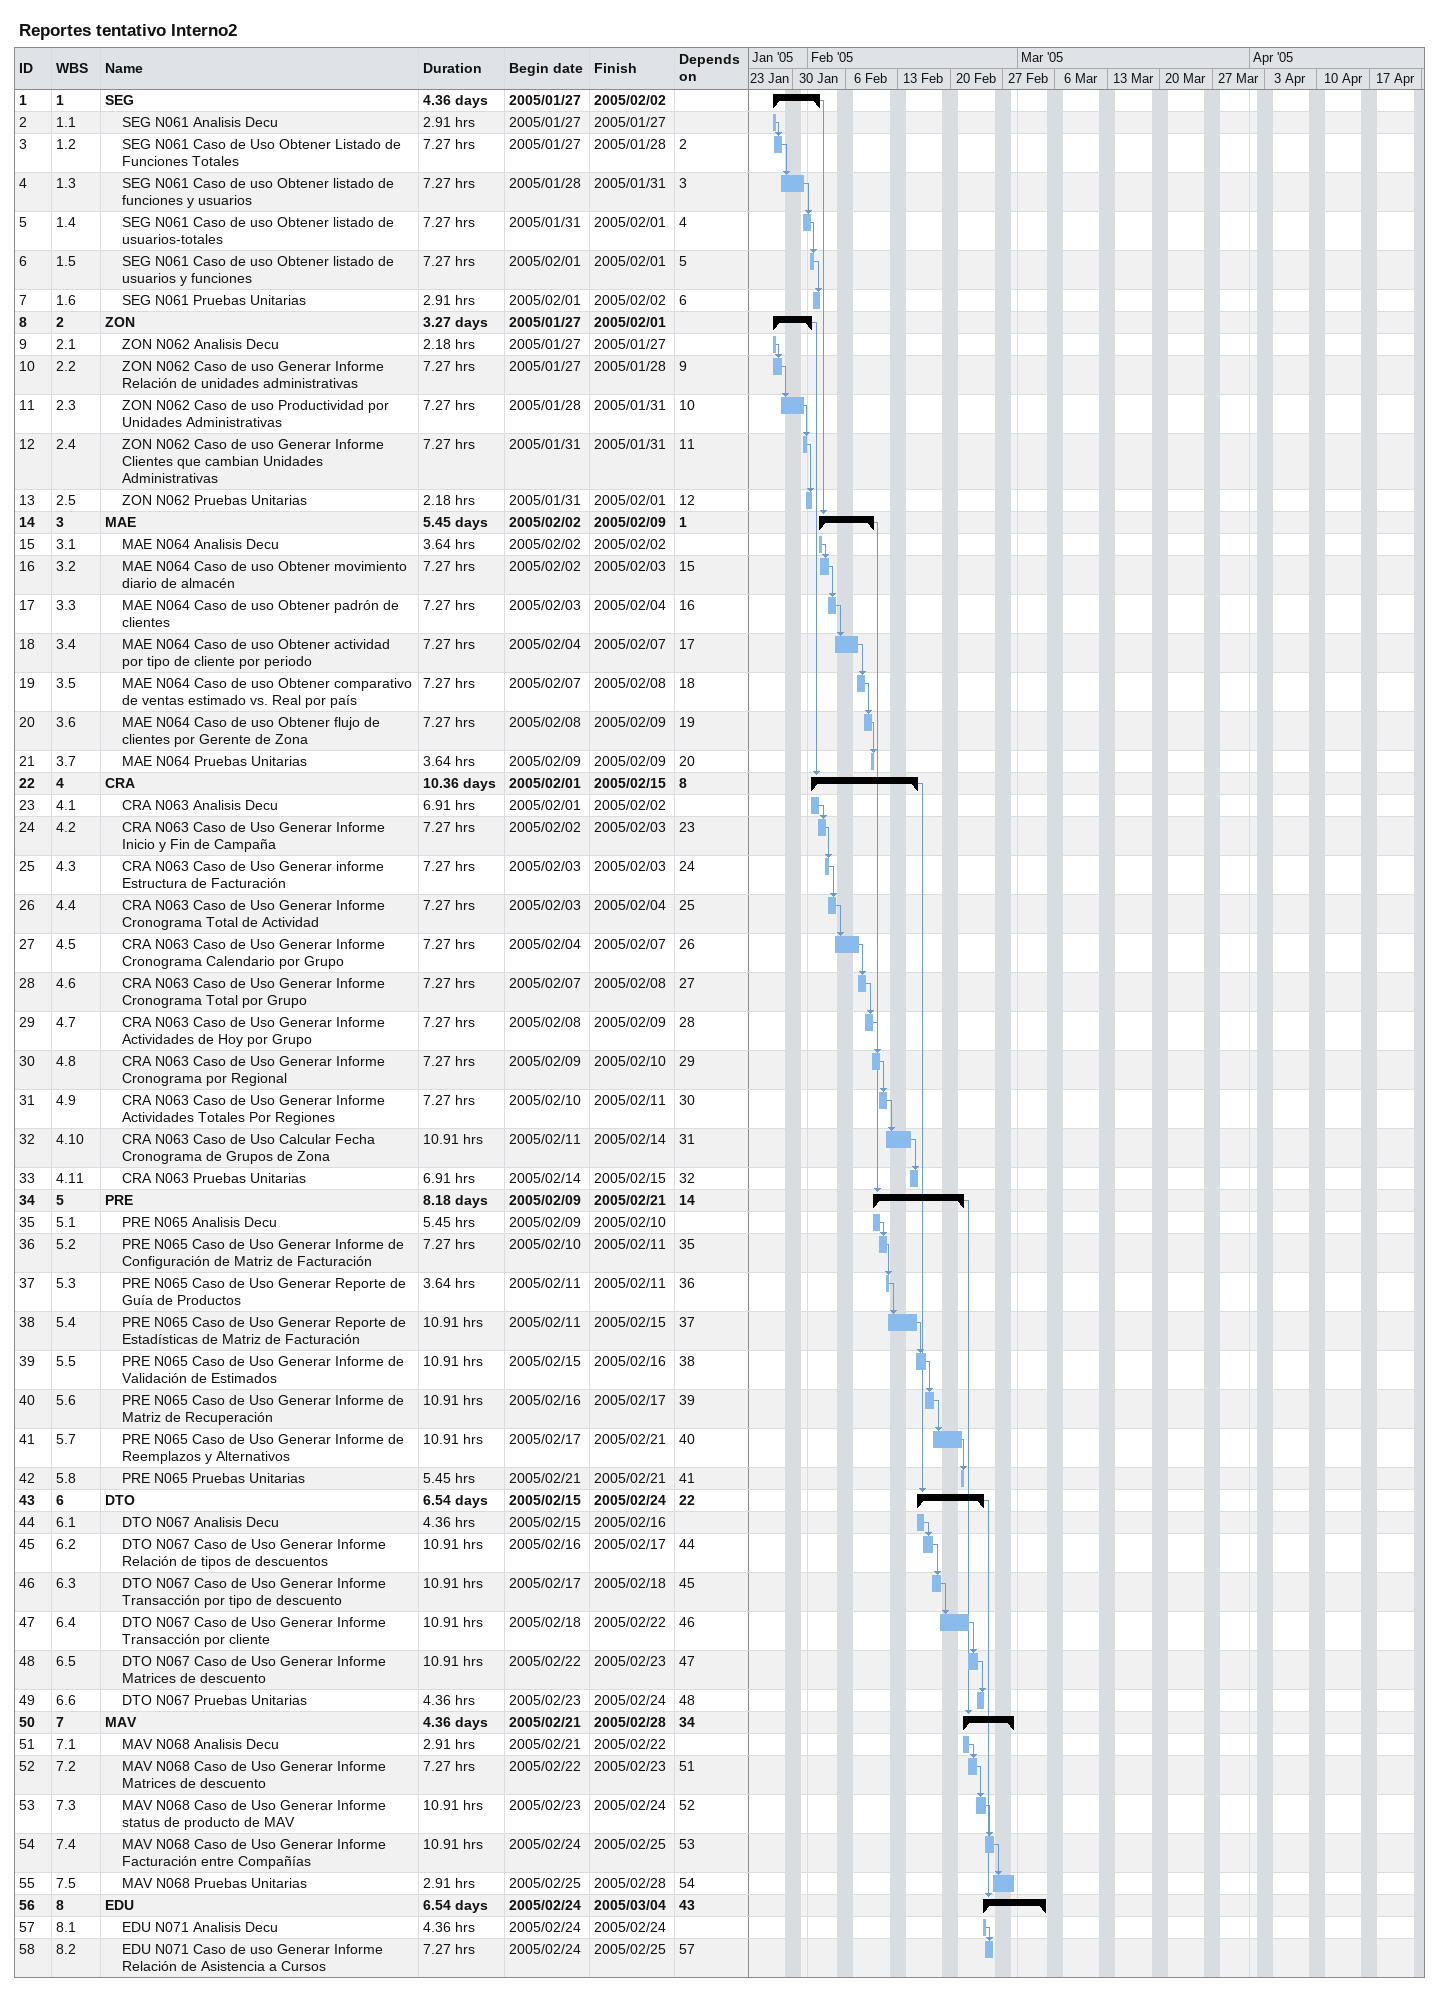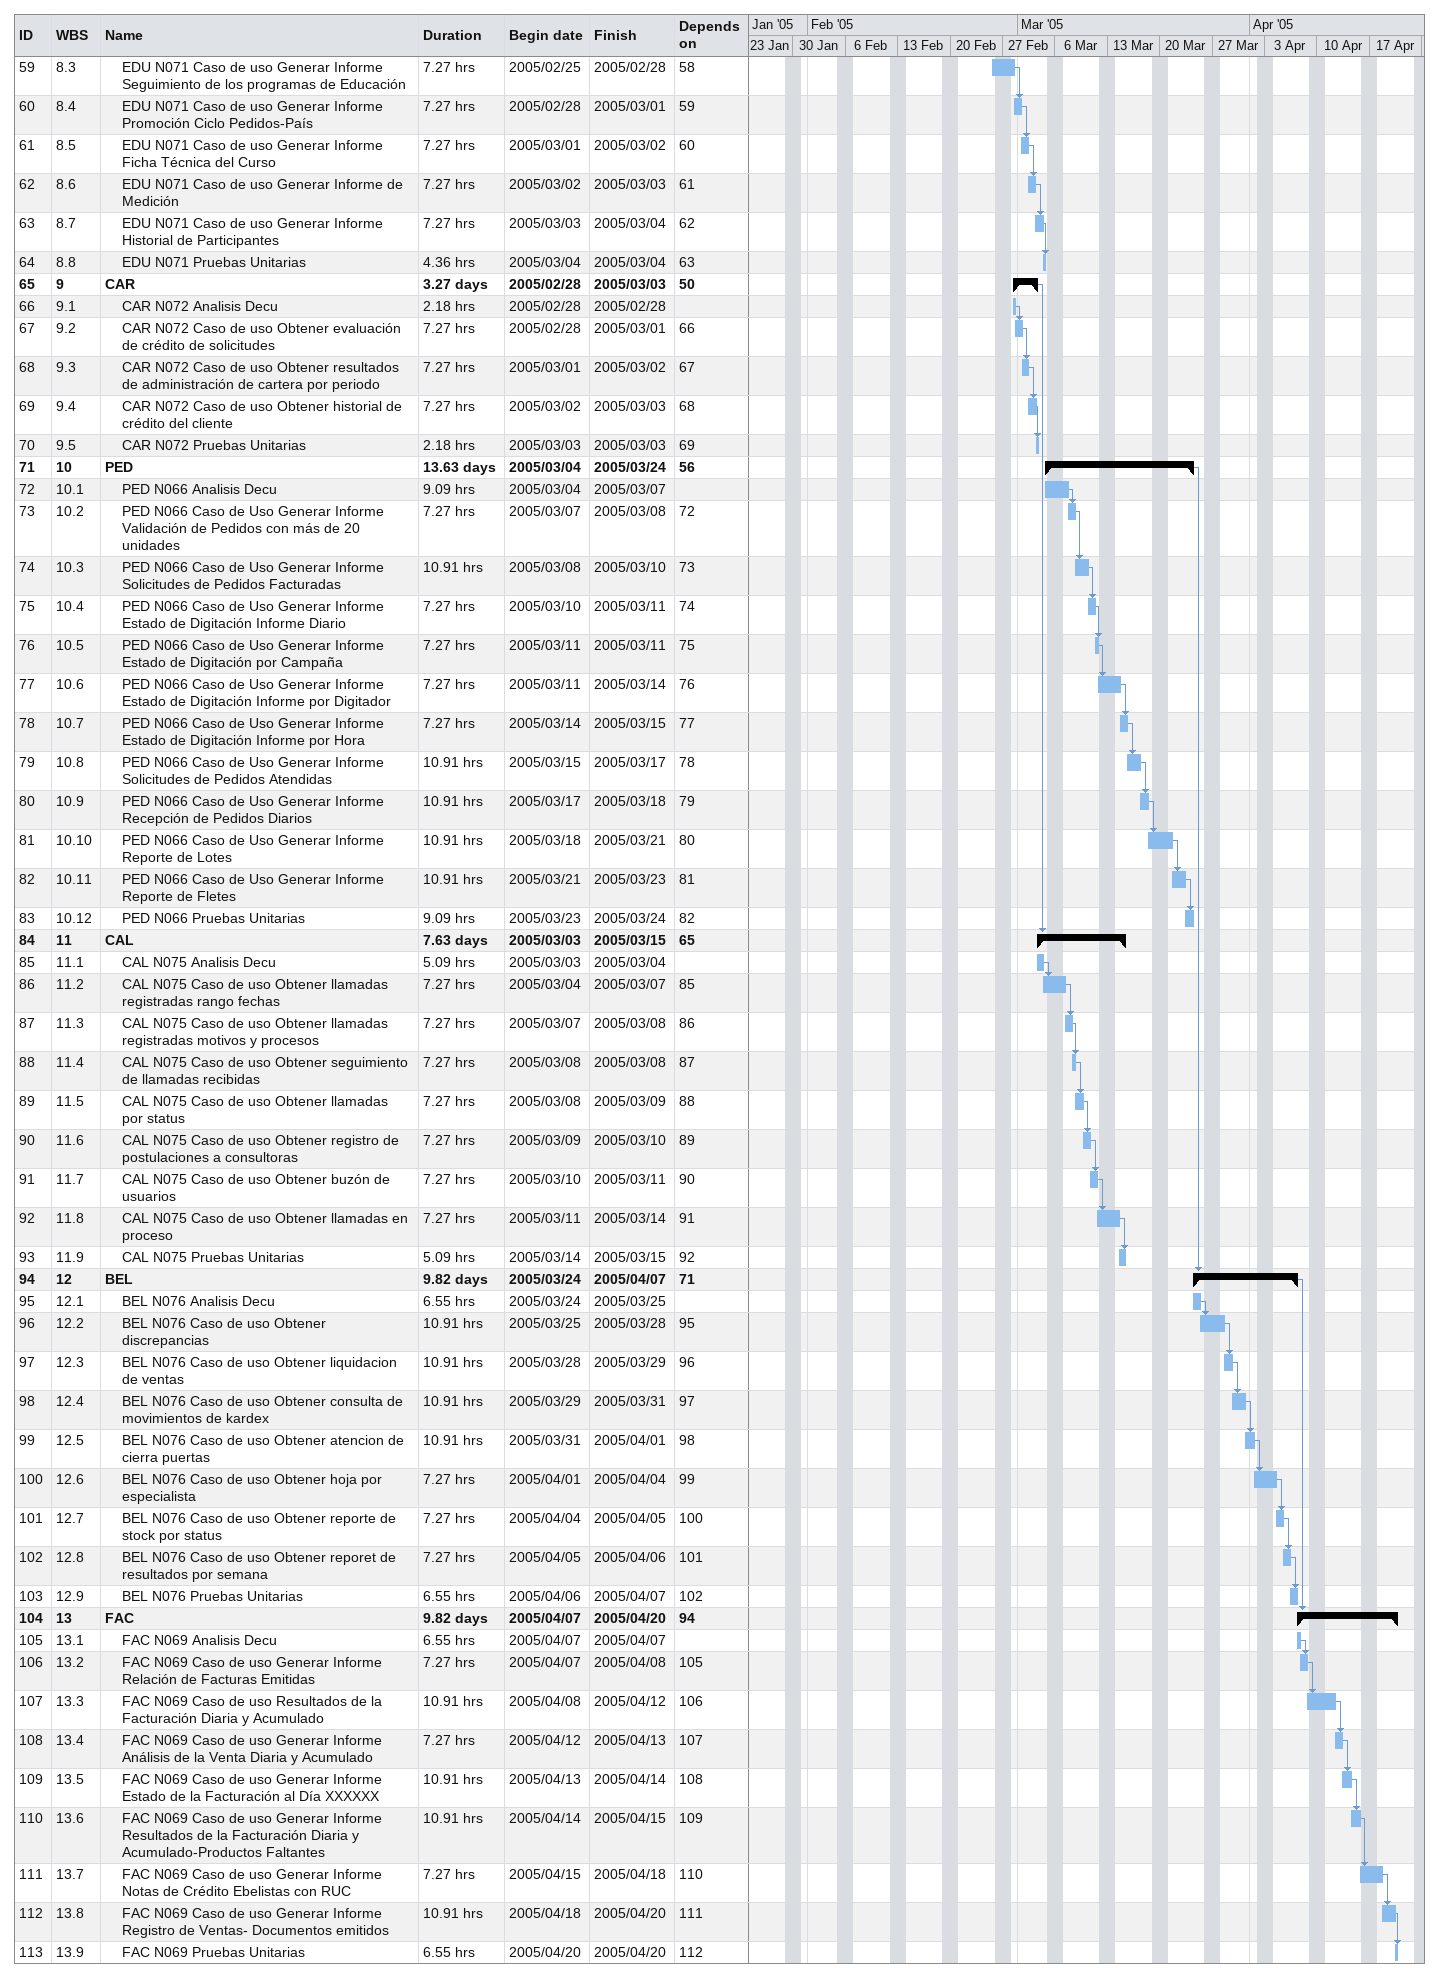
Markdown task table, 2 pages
Reportes tentativo Interno2

| ID | WBS | Task | Duration | Start | Finish | Predecessors |
|---|---|---|---|---|---|---|
| 1 | 1 | **SEG** | 4.36d | 2005-01-27 | 2005-02-02 |  |
| 2 | 1.1 | SEG N061 Analisis Decu | 2.91h | 2005-01-27 | 2005-01-27 |  |
| 3 | 1.2 | SEG N061 Caso de Uso Obtener Listado de Funciones Totales | 7.27h | 2005-01-27 | 2005-01-28 | 2 |
| 4 | 1.3 | SEG N061 Caso de uso Obtener listado de funciones y usuarios | 7.27h | 2005-01-28 | 2005-01-31 | 3 |
| 5 | 1.4 | SEG N061 Caso de uso Obtener listado de usuarios-totales | 7.27h | 2005-01-31 | 2005-02-01 | 4 |
| 6 | 1.5 | SEG N061 Caso de uso Obtener listado de usuarios y funciones | 7.27h | 2005-02-01 | 2005-02-01 | 5 |
| 7 | 1.6 | SEG N061 Pruebas Unitarias | 2.91h | 2005-02-01 | 2005-02-02 | 6 |
| 8 | 2 | **ZON** | 3.27d | 2005-01-27 | 2005-02-01 |  |
| 9 | 2.1 | ZON N062 Analisis Decu | 2.18h | 2005-01-27 | 2005-01-27 |  |
| 10 | 2.2 | ZON N062 Caso de uso Generar Informe Relación de unidades administrativas | 7.27h | 2005-01-27 | 2005-01-28 | 9 |
| 11 | 2.3 | ZON N062 Caso de uso Productividad por Unidades Administrativas | 7.27h | 2005-01-28 | 2005-01-31 | 10 |
| 12 | 2.4 | ZON N062 Caso de uso Generar Informe Clientes que cambian Unidades Administrativas | 7.27h | 2005-01-31 | 2005-01-31 | 11 |
| 13 | 2.5 | ZON N062 Pruebas Unitarias | 2.18h | 2005-01-31 | 2005-02-01 | 12 |
| 14 | 3 | **MAE** | 5.45d | 2005-02-02 | 2005-02-09 | 1 |
| 15 | 3.1 | MAE N064 Analisis Decu | 3.64h | 2005-02-02 | 2005-02-02 |  |
| 16 | 3.2 | MAE N064 Caso de uso Obtener movimiento diario de almacén | 7.27h | 2005-02-02 | 2005-02-03 | 15 |
| 17 | 3.3 | MAE N064 Caso de uso Obtener padrón de clientes | 7.27h | 2005-02-03 | 2005-02-04 | 16 |
| 18 | 3.4 | MAE N064 Caso de uso Obtener actividad por tipo de cliente por periodo | 7.27h | 2005-02-04 | 2005-02-07 | 17 |
| 19 | 3.5 | MAE N064 Caso de uso Obtener comparativo de ventas estimado vs. Real por país | 7.27h | 2005-02-07 | 2005-02-08 | 18 |
| 20 | 3.6 | MAE N064 Caso de uso Obtener flujo de clientes por Gerente de Zona | 7.27h | 2005-02-08 | 2005-02-09 | 19 |
| 21 | 3.7 | MAE N064 Pruebas Unitarias | 3.64h | 2005-02-09 | 2005-02-09 | 20 |
| 22 | 4 | **CRA** | 10.36d | 2005-02-01 | 2005-02-15 | 8 |
| 23 | 4.1 | CRA N063 Analisis Decu | 6.91h | 2005-02-01 | 2005-02-02 |  |
| 24 | 4.2 | CRA N063 Caso de Uso Generar Informe Inicio y Fin de Campaña | 7.27h | 2005-02-02 | 2005-02-03 | 23 |
| 25 | 4.3 | CRA N063 Caso de Uso Generar informe Estructura de Facturación | 7.27h | 2005-02-03 | 2005-02-03 | 24 |
| 26 | 4.4 | CRA N063 Caso de Uso Generar Informe Cronograma Total de Actividad | 7.27h | 2005-02-03 | 2005-02-04 | 25 |
| 27 | 4.5 | CRA N063 Caso de Uso Generar Informe Cronograma Calendario por Grupo | 7.27h | 2005-02-04 | 2005-02-07 | 26 |
| 28 | 4.6 | CRA N063 Caso de Uso Generar Informe Cronograma Total por Grupo | 7.27h | 2005-02-07 | 2005-02-08 | 27 |
| 29 | 4.7 | CRA N063 Caso de Uso Generar Informe Actividades de Hoy por Grupo | 7.27h | 2005-02-08 | 2005-02-09 | 28 |
| 30 | 4.8 | CRA N063 Caso de Uso Generar Informe Cronograma por Regional | 7.27h | 2005-02-09 | 2005-02-10 | 29 |
| 31 | 4.9 | CRA N063 Caso de Uso Generar Informe Actividades Totales Por Regiones | 7.27h | 2005-02-10 | 2005-02-11 | 30 |
| 32 | 4.10 | CRA N063 Caso de Uso Calcular Fecha Cronograma de Grupos de Zona | 10.91h | 2005-02-11 | 2005-02-14 | 31 |
| 33 | 4.11 | CRA N063 Pruebas Unitarias | 6.91h | 2005-02-14 | 2005-02-15 | 32 |
| 34 | 5 | **PRE** | 8.18d | 2005-02-09 | 2005-02-21 | 14 |
| 35 | 5.1 | PRE N065 Analisis Decu | 5.45h | 2005-02-09 | 2005-02-10 |  |
| 36 | 5.2 | PRE N065 Caso de Uso Generar Informe de Configuración de Matriz de Facturación | 7.27h | 2005-02-10 | 2005-02-11 | 35 |
| 37 | 5.3 | PRE N065 Caso de Uso Generar Reporte de Guía de Productos | 3.64h | 2005-02-11 | 2005-02-11 | 36 |
| 38 | 5.4 | PRE N065 Caso de Uso Generar Reporte de Estadísticas de Matriz de Facturación | 10.91h | 2005-02-11 | 2005-02-15 | 37 |
| 39 | 5.5 | PRE N065 Caso de Uso Generar Informe de Validación de Estimados | 10.91h | 2005-02-15 | 2005-02-16 | 38 |
| 40 | 5.6 | PRE N065 Caso de Uso Generar Informe de Matriz de Recuperación | 10.91h | 2005-02-16 | 2005-02-17 | 39 |
| 41 | 5.7 | PRE N065 Caso de Uso Generar Informe de Reemplazos y Alternativos | 10.91h | 2005-02-17 | 2005-02-21 | 40 |
| 42 | 5.8 | PRE N065 Pruebas Unitarias | 5.45h | 2005-02-21 | 2005-02-21 | 41 |
| 43 | 6 | **DTO** | 6.54d | 2005-02-15 | 2005-02-24 | 22 |
| 44 | 6.1 | DTO N067 Analisis Decu | 4.36h | 2005-02-15 | 2005-02-16 |  |
| 45 | 6.2 | DTO N067 Caso de Uso Generar Informe Relación de tipos de descuentos | 10.91h | 2005-02-16 | 2005-02-17 | 44 |
| 46 | 6.3 | DTO N067 Caso de Uso Generar Informe Transacción por tipo de descuento | 10.91h | 2005-02-17 | 2005-02-18 | 45 |
| 47 | 6.4 | DTO N067 Caso de Uso Generar Informe Transacción por cliente | 10.91h | 2005-02-18 | 2005-02-22 | 46 |
| 48 | 6.5 | DTO N067 Caso de Uso Generar Informe Matrices de descuento | 10.91h | 2005-02-22 | 2005-02-23 | 47 |
| 49 | 6.6 | DTO N067 Pruebas Unitarias | 4.36h | 2005-02-23 | 2005-02-24 | 48 |
| 50 | 7 | **MAV** | 4.36d | 2005-02-21 | 2005-02-28 | 34 |
| 51 | 7.1 | MAV N068 Analisis Decu | 2.91h | 2005-02-21 | 2005-02-22 |  |
| 52 | 7.2 | MAV N068 Caso de Uso Generar Informe Matrices de descuento | 7.27h | 2005-02-22 | 2005-02-23 | 51 |
| 53 | 7.3 | MAV N068 Caso de Uso Generar Informe status de producto de MAV | 10.91h | 2005-02-23 | 2005-02-24 | 52 |
| 54 | 7.4 | MAV N068 Caso de Uso Generar Informe Facturación entre Compañías | 10.91h | 2005-02-24 | 2005-02-25 | 53 |
| 55 | 7.5 | MAV N068 Pruebas Unitarias | 2.91h | 2005-02-25 | 2005-02-28 | 54 |
| 56 | 8 | **EDU** | 6.54d | 2005-02-24 | 2005-03-04 | 43 |
| 57 | 8.1 | EDU N071 Analisis Decu | 4.36h | 2005-02-24 | 2005-02-24 |  |
| 58 | 8.2 | EDU N071 Caso de uso Generar Informe Relación de Asistencia a Cursos | 7.27h | 2005-02-24 | 2005-02-25 | 57 |
| 59 | 8.3 | EDU N071 Caso de uso Generar Informe Seguimiento de los programas de Educación | 7.27h | 2005-02-25 | 2005-02-28 | 58 |
| 60 | 8.4 | EDU N071 Caso de uso Generar Informe Promoción Ciclo Pedidos-País | 7.27h | 2005-02-28 | 2005-03-01 | 59 |
| 61 | 8.5 | EDU N071 Caso de uso Generar Informe Ficha Técnica del Curso | 7.27h | 2005-03-01 | 2005-03-02 | 60 |
| 62 | 8.6 | EDU N071 Caso de uso Generar Informe de Medición | 7.27h | 2005-03-02 | 2005-03-03 | 61 |
| 63 | 8.7 | EDU N071 Caso de uso Generar Informe Historial de Participantes | 7.27h | 2005-03-03 | 2005-03-04 | 62 |
| 64 | 8.8 | EDU N071 Pruebas Unitarias | 4.36h | 2005-03-04 | 2005-03-04 | 63 |
| 65 | 9 | **CAR** | 3.27d | 2005-02-28 | 2005-03-03 | 50 |
| 66 | 9.1 | CAR N072 Analisis Decu | 2.18h | 2005-02-28 | 2005-02-28 |  |
| 67 | 9.2 | CAR N072 Caso de uso Obtener evaluación de crédito de solicitudes | 7.27h | 2005-02-28 | 2005-03-01 | 66 |
| 68 | 9.3 | CAR N072 Caso de uso Obtener resultados de administración de cartera por periodo | 7.27h | 2005-03-01 | 2005-03-02 | 67 |
| 69 | 9.4 | CAR N072 Caso de uso Obtener historial de crédito del cliente | 7.27h | 2005-03-02 | 2005-03-03 | 68 |
| 70 | 9.5 | CAR N072 Pruebas Unitarias | 2.18h | 2005-03-03 | 2005-03-03 | 69 |
| 71 | 10 | **PED** | 13.63d | 2005-03-04 | 2005-03-24 | 56 |
| 72 | 10.1 | PED N066 Analisis Decu | 9.09h | 2005-03-04 | 2005-03-07 |  |
| 73 | 10.2 | PED N066 Caso de Uso Generar Informe Validación de Pedidos con más de 20 unidades | 7.27h | 2005-03-07 | 2005-03-08 | 72 |
| 74 | 10.3 | PED N066 Caso de Uso Generar Informe Solicitudes de Pedidos Facturadas | 10.91h | 2005-03-08 | 2005-03-10 | 73 |
| 75 | 10.4 | PED N066 Caso de Uso Generar Informe Estado de Digitación Informe Diario | 7.27h | 2005-03-10 | 2005-03-11 | 74 |
| 76 | 10.5 | PED N066 Caso de Uso Generar Informe Estado de Digitación por Campaña | 7.27h | 2005-03-11 | 2005-03-11 | 75 |
| 77 | 10.6 | PED N066 Caso de Uso Generar Informe Estado de Digitación Informe por Digitador | 7.27h | 2005-03-11 | 2005-03-14 | 76 |
| 78 | 10.7 | PED N066 Caso de Uso Generar Informe Estado de Digitación Informe por Hora | 7.27h | 2005-03-14 | 2005-03-15 | 77 |
| 79 | 10.8 | PED N066 Caso de Uso Generar Informe Solicitudes de Pedidos Atendidas | 10.91h | 2005-03-15 | 2005-03-17 | 78 |
| 80 | 10.9 | PED N066 Caso de Uso Generar Informe Recepción de Pedidos Diarios | 10.91h | 2005-03-17 | 2005-03-18 | 79 |
| 81 | 10.10 | PED N066 Caso de Uso Generar Informe Reporte de Lotes | 10.91h | 2005-03-18 | 2005-03-21 | 80 |
| 82 | 10.11 | PED N066 Caso de Uso Generar Informe Reporte de Fletes | 10.91h | 2005-03-21 | 2005-03-23 | 81 |
| 83 | 10.12 | PED N066 Pruebas Unitarias | 9.09h | 2005-03-23 | 2005-03-24 | 82 |
| 84 | 11 | **CAL** | 7.63d | 2005-03-03 | 2005-03-15 | 65 |
| 85 | 11.1 | CAL N075 Analisis Decu | 5.09h | 2005-03-03 | 2005-03-04 |  |
| 86 | 11.2 | CAL N075 Caso de uso Obtener llamadas registradas rango fechas | 7.27h | 2005-03-04 | 2005-03-07 | 85 |
| 87 | 11.3 | CAL N075 Caso de uso Obtener llamadas registradas motivos y procesos | 7.27h | 2005-03-07 | 2005-03-08 | 86 |
| 88 | 11.4 | CAL N075 Caso de uso Obtener seguimiento de llamadas recibidas | 7.27h | 2005-03-08 | 2005-03-08 | 87 |
| 89 | 11.5 | CAL N075 Caso de uso Obtener llamadas por status | 7.27h | 2005-03-08 | 2005-03-09 | 88 |
| 90 | 11.6 | CAL N075 Caso de uso Obtener registro de postulaciones a consultoras | 7.27h | 2005-03-09 | 2005-03-10 | 89 |
| 91 | 11.7 | CAL N075 Caso de uso Obtener buzón de usuarios | 7.27h | 2005-03-10 | 2005-03-11 | 90 |
| 92 | 11.8 | CAL N075 Caso de uso Obtener llamadas en proceso | 7.27h | 2005-03-11 | 2005-03-14 | 91 |
| 93 | 11.9 | CAL N075 Pruebas Unitarias | 5.09h | 2005-03-14 | 2005-03-15 | 92 |
| 94 | 12 | **BEL** | 9.82d | 2005-03-24 | 2005-04-07 | 71 |
| 95 | 12.1 | BEL N076 Analisis Decu | 6.55h | 2005-03-24 | 2005-03-25 |  |
| 96 | 12.2 | BEL N076 Caso de uso Obtener discrepancias | 10.91h | 2005-03-25 | 2005-03-28 | 95 |
| 97 | 12.3 | BEL N076 Caso de uso Obtener liquidacion de ventas | 10.91h | 2005-03-28 | 2005-03-29 | 96 |
| 98 | 12.4 | BEL N076 Caso de uso Obtener consulta de movimientos de kardex | 10.91h | 2005-03-29 | 2005-03-31 | 97 |
| 99 | 12.5 | BEL N076 Caso de uso Obtener atencion de cierra puertas | 10.91h | 2005-03-31 | 2005-04-01 | 98 |
| 100 | 12.6 | BEL N076 Caso de uso Obtener hoja por especialista | 7.27h | 2005-04-01 | 2005-04-04 | 99 |
| 101 | 12.7 | BEL N076 Caso de uso Obtener reporte de stock por status | 7.27h | 2005-04-04 | 2005-04-05 | 100 |
| 102 | 12.8 | BEL N076 Caso de uso Obtener reporet de resultados por semana | 7.27h | 2005-04-05 | 2005-04-06 | 101 |
| 103 | 12.9 | BEL N076 Pruebas Unitarias | 6.55h | 2005-04-06 | 2005-04-07 | 102 |
| 104 | 13 | **FAC** | 9.82d | 2005-04-07 | 2005-04-20 | 94 |
| 105 | 13.1 | FAC N069 Analisis Decu | 6.55h | 2005-04-07 | 2005-04-07 |  |
| 106 | 13.2 | FAC N069 Caso de uso Generar Informe Relación de Facturas Emitidas | 7.27h | 2005-04-07 | 2005-04-08 | 105 |
| 107 | 13.3 | FAC N069 Caso de uso Resultados de la Facturación Diaria y Acumulado | 10.91h | 2005-04-08 | 2005-04-12 | 106 |
| 108 | 13.4 | FAC N069 Caso de uso Generar Informe Análisis de la Venta Diaria y Acumulado | 7.27h | 2005-04-12 | 2005-04-13 | 107 |
| 109 | 13.5 | FAC N069 Caso de uso Generar Informe Estado de la Facturación al Día XXXXXX | 10.91h | 2005-04-13 | 2005-04-14 | 108 |
| 110 | 13.6 | FAC N069 Caso de uso Generar Informe Resultados de la Facturación Diaria y Acumulado-Productos Faltantes | 10.91h | 2005-04-14 | 2005-04-15 | 109 |
| 111 | 13.7 | FAC N069 Caso de uso Generar Informe Notas de Crédito Ebelistas con RUC | 7.27h | 2005-04-15 | 2005-04-18 | 110 |
| 112 | 13.8 | FAC N069 Caso de uso Generar Informe Registro de Ventas- Documentos emitidos | 10.91h | 2005-04-18 | 2005-04-20 | 111 |
| 113 | 13.9 | FAC N069 Pruebas Unitarias | 6.55h | 2005-04-20 | 2005-04-20 | 112 |
